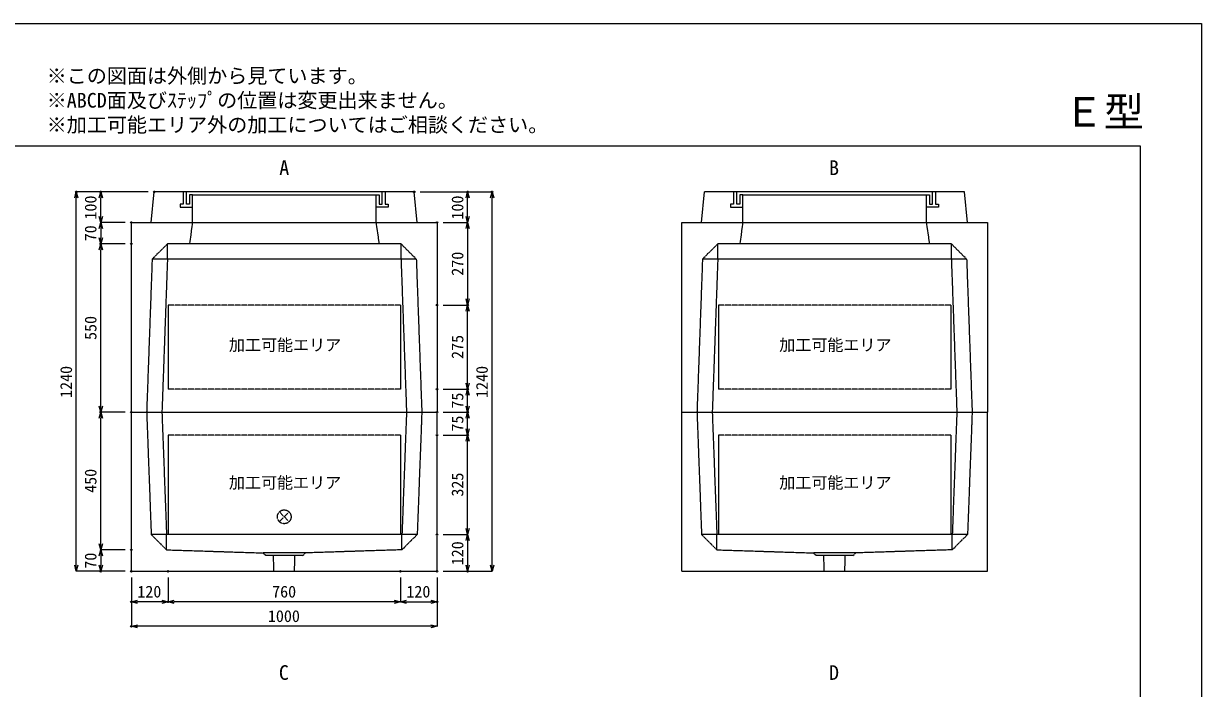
# Model space of a CAD drawing. Units: millimetres, scale not verified. Extents: x -2970 to 2970, y -2100 to 2100.
# Drawn here: x -883 to 2970, y -73 to 2100 of the extents above; entities that cross this region are included whole.
import ezdxf
from ezdxf.enums import TextEntityAlignment as Align

# ---------------------------------------------------------------- set-up
doc = ezdxf.new("R2010")
doc.units = ezdxf.units.MM
doc.header["$LTSCALE"] = 10
doc.header["$PDMODE"] = 32
doc.header["$PDSIZE"] = 5
doc.linetypes.add('LONG_DASHED1', pattern=[7, 6, -1])
doc.linetypes.add('LONG_DOUBLE_CHAIN', pattern=[21.8, 18, -1, 0.6, -0.6, 0.6, -1])
for name, color, linetype, lineweight in [('0-0_D-TTL', 7, 'Continuous', 9), ('0-1_Defpoints', 7, 'Continuous', 9), ('0-3_D-TTL-TXT', 7, 'Continuous', 9), ('0-4_D-STR-TXT', 7, 'Continuous', 9), ('0-5_D-STR-DIM', 3, 'Continuous', 9), ('0-6_0', 7, 'Continuous', 9), ('0-7_D-STR', 7, 'LONG_DASHED1', 9), ('0-9_D-STR-STR4', 134, 'LONG_DASHED1', 9), ('0-A_D-STR-STR5', 1, 'LONG_DOUBLE_CHAIN', 9)]:
    doc.layers.add(name, color=color, linetype=linetype, lineweight=lineweight)
doc.styles.add('ＭＳ ゴシック', font='')
doc.styles.get('ＭＳ ゴシック').set_extended_font_data('MS Gothic')

# ---------------------------------------------------------------- blocks, each defined once
blk = doc.blocks.new('A$C4DE05FD1')
at = {"layer": '0-0_D-TTL', "color": 134}
for p, q in [((2000, 38000), (57400, 38000)), ((57400, 38000), (57400, 2000))]:
    blk.add_line(p, q, dxfattribs=at)
at = {"layer": '0-1_Defpoints', "color": 134}
for p, q in [((0, 42000), (59400, 42000)), ((59400, 42000), (59400, 0))]:
    blk.add_line(p, q, dxfattribs=at)
at = {"layer": '0-3_D-TTL-TXT', "style": 'ＭＳ ゴシック'}
for s, p in [('※この図面は外側から見ています。', (21630.5, 39907.8)), ('※ABCD面及びｽﾃｯﾌﾟの位置は変更出来ません。', (21630.5, 39107.8)), ('※加工可能エリア外の加工についてはご相談ください。', (21630.5, 38307.8))]:
    blk.add_text(s, height=481.1, dxfattribs=at).set_placement(p, align=Align.BOTTOM_LEFT)
blk = doc.blocks.new('_Open30')
at = {"layer": '0-6_0'}
blk.add_line((0, 0), (-10, 0), dxfattribs=at)
blk.add_lwpolyline([(-10, 2.679), (0, 0), (-10, -2.679)], dxfattribs=at)
blk = doc.blocks.new('A$C31CA379A')
at = {"layer": '0-4_D-STR-TXT', "style": 'ＭＳ ゴシック'}
for s, p in [('A', (-162.9, -1095.3)), ('B', (17819.3, -1095.3)), ('C', (-175.7, -17595.3)), ('D', (17819.3, -17595.3))]:
    blk.add_text(s, height=481.1, dxfattribs=at).set_placement(p, align=Align.BOTTOM_LEFT)
blk = doc.blocks.new('A$C019679C0')
at = {"layer": '0-7_D-STR', "linetype": 'Continuous'}
for p, q in [((-4350, 0), (-4250, 1000)), ((4250, 1000), (-4250, 1000)), ((4350, 0), (4250, 1000)), ((-4350, 0), (4350, 0))]:
    blk.add_line(p, q, dxfattribs=at)
at = {"layer": '0-7_D-STR'}
for p, q in [((-3000, 0), (-3000, 900)), ((3000, 900), (3000, 0))]:
    blk.add_line(p, q, dxfattribs=at)
at = {"layer": '0-9_D-STR-STR4'}
for points in [[(-3300, 1000), (-3300, 600), (-3400, 600), (-3400, 500), (-3000, 500)], [(-3000, 900), (-3100, 900), (-3100, 600), (-3200, 600), (-3200, 1000)], [(-3000, 900), (3000, 900), (3100, 900)], [(3300, 1000), (3300, 600), (3400, 600), (3400, 500), (3000, 500)], [(3100, 900), (3100, 600), (3200, 600), (3200, 1000)]]:
    blk.add_lwpolyline(points, dxfattribs=at)
blk = doc.blocks.new('A$C6BF97EC2')
at = {"layer": '0-7_D-STR'}
for p, q in [((-3000, 6200), (-3100, 5500)), ((3000, 6200), (3100, 5500)), ((-4320, 5000), (-3820, 5500)), ((3820, 5500), (-3820, 5500)), ((-3820, 5001.1), (-3820, 5500)), ((4320, 5000), (3820, 5500)), ((3820, 5001.1), (3820, 5500)), ((-4320, 5001.1), (-4500, 0)), ((4320, 5000), (-4320, 5001.1)), ((-3820, 5001.1), (-4000, 0)), ((3820, 5001.1), (4000, 0)), ((4320, 5001.1), (4500, 0))]:
    blk.add_line(p, q, dxfattribs=at)
at = {"layer": '0-7_D-STR', "linetype": 'Continuous'}
for p in [(5000, 6200), (-5000, 0)]:
    blk.add_line(p, (5000, 0), dxfattribs=at)
blk.add_lwpolyline([(-5000, 0), (-5000, 6200), (5000, 6200)], dxfattribs=at)
at = {"layer": '0-A_D-STR-STR5'}
for p, q in [((-3800, 3500), (-3800, 750)), ((3800, 3500), (-3800, 3500))]:
    blk.add_line(p, q, dxfattribs=at)
blk.add_lwpolyline([(3800, 3500), (3800, 750), (-3800, 750)], dxfattribs=at)
blk = doc.blocks.new('A$C5E030ABE')
at = {"layer": '0-7_D-STR', "linetype": 'Continuous'}
for p, q in [((-5000, 0), (5000, 0)), ((-5000, -5200), (-5000, 0)), ((5000, -5200), (5000, 0)), ((-5000, -5200), (5000, -5200))]:
    blk.add_line(p, q, dxfattribs=at)
at = {"layer": '0-7_D-STR'}
for p, q in [((-4500, 0), (-4350, -4000)), ((-4000, 0), (-3850, -4000)), ((4000, 0), (3850, -4000)), ((4500, 0), (4350, -4000)), ((-3850, -4500), (-4350, -4000)), ((4350, -4000), (-4350, -4000)), ((-3850, -4500), (-3850, -4000)), ((3850, -4500), (4350, -4000)), ((3850, -4500), (3850, -4000)), ((-3850, -4500), (-700, -4600)), ((-600, -4690), (-700, -4600)), ((700, -4600), (-700, -4600)), ((600, -4690), (700, -4600)), ((3850, -4500), (700, -4600)), ((600, -4690), (-600, -4690)), ((-336.2, -5200), (-352.5, -4690)), ((336.2, -5200), (352.5, -4690))]:
    blk.add_line(p, q, dxfattribs=at)
at = {"layer": '0-A_D-STR-STR5'}
for p, q in [((3800, -750), (3800, -4000)), ((3800, -4000), (-3800, -4000))]:
    blk.add_line(p, q, dxfattribs=at)
blk.add_lwpolyline([(3800, -750), (-3800, -750), (-3800, -4000)], dxfattribs=at)
blk = doc.blocks.new('A$C1C640AAB')
at = {"layer": '0-A_D-STR-STR5'}
for p, q in [((-159.1, -159.1), (159.1, 159.1)), ((-159.1, 159.1), (159.1, -159.1))]:
    blk.add_line(p, q, dxfattribs=at)
blk.add_circle((0, 0), 225, dxfattribs=at)
blk = doc.blocks.new('A$C0ddf59ae')
at = {"layer": '0-7_D-STR'}
blk.add_blockref('A$C5E030ABE', (0, 0), dxfattribs=at)
at = {"layer": '0-A_D-STR-STR5'}
blk.add_blockref('A$C1C640AAB', (0, -3420), dxfattribs=at)

msp = doc.modelspace()

# ---------------------------------------------------------------- linework, layer by layer
at = {"layer": '0-1_Defpoints'}
for p in [(-710, 1550), (-630, 1550), (-455, 1550), (395, 1550), (570, 1550), (650, 1550), (-530, 1450), (470, 1450), (-630, 1380), (-530, 1380), (470, 1180), (570, 1180), (570, 1180), (470, 905), (470, 905), (570, 905), (-630, 830), (-530, 830), (-530, 830), (470, 830), (470, 830), (570, 830), (470, 755), (470, 755), (570, 755), (470, 430), (470, 430), (-530, 380), (-530, 380), (-630, 310), (-530, 310), (-530, 310), (-530, 310), (-410, 310), (350, 310), (470, 310), (470, 310), (470, 310), (570, 310), (-530, 210), (-410, 210), (470, 210), (-530, 130)]:
    msp.add_point(p, dxfattribs=at)
at = {"layer": '0-5_D-STR-DIM'}
for p, q in [((-475, 1550), (-710, 1550)), ((-475, 1550), (-630, 1550)), ((415, 1550), (570, 1550)), ((415, 1550), (650, 1550)), ((-710, 330), (-710, 1530)), ((-630, 1470), (-630, 1530)), ((570, 1470), (570, 1530)), ((650, 330), (650, 1530)), ((-550, 1450), (-630, 1450)), ((-550, 1450), (-630, 1450)), ((-630, 1430), (-630, 1400)), ((490, 1450), (570, 1450)), ((490, 1450), (570, 1450)), ((570, 1430), (570, 1200)), ((-550, 1380), (-630, 1380)), ((-550, 1380), (-630, 1380)), ((-630, 850), (-630, 1360)), ((490, 1180), (570, 1180)), ((490, 1180), (570, 1180)), ((570, 925), (570, 1160)), ((490, 905), (570, 905)), ((490, 905), (570, 905)), ((570, 850), (570, 885)), ((-550, 830), (-630, 830)), ((-550, 830), (-630, 830)), ((-630, 400), (-630, 810)), ((490, 830), (570, 830)), ((490, 830), (570, 830)), ((570, 775), (570, 810)), ((490, 755), (570, 755)), ((490, 755), (570, 755)), ((570, 450), (570, 735)), ((490, 430), (570, 430)), ((490, 430), (570, 430)), ((570, 410), (570, 330)), ((-550, 380), (-630, 380)), ((-550, 380), (-630, 380)), ((-630, 360), (-630, 330)), ((-550, 310), (-710, 310)), ((-550, 310), (-630, 310)), ((490, 310), (570, 310)), ((490, 310), (650, 310)), ((-530, 290), (-530, 130)), ((-530, 290), (-530, 210)), ((-410, 290), (-410, 210)), ((-410, 290), (-410, 210)), ((350, 290), (350, 210)), ((350, 290), (350, 210)), ((470, 290), (470, 210)), ((470, 290), (470, 130)), ((-430, 210), (-510, 210)), ((330, 210), (-390, 210)), ((370, 210), (450, 210)), ((450, 130), (-510, 130))]:
    msp.add_line(p, q, dxfattribs=at)

# ---------------------------------------------------------------- block references
at = {"layer": '0-0_D-TTL', "xscale": 0.1, "yscale": 0.1}
msp.add_blockref('A$C4DE05FD1', (-2970, -2100), dxfattribs=at)
at = {"layer": '0-4_D-STR-TXT', "xscale": 0.1, "yscale": 0.1}
msp.add_blockref('A$C31CA379A', (-30, 1700), dxfattribs=at)
at = {"layer": '0-5_D-STR-DIM', "xscale": 2, "yscale": 2}
for p, rotation in [((-710, 1550), 90), ((-630, 1550), 90), ((570, 1550), 90), ((650, 1550), 90), ((-630, 1450), 270), ((570, 1450), 270), ((-630, 1450), 90), ((570, 1450), 90), ((-630, 1380), 270), ((-630, 1380), 90), ((570, 1180), 270), ((570, 1180), 90), ((570, 905), 270), ((570, 905), 90), ((-630, 830), 270), ((570, 830), 270), ((-630, 830), 90), ((570, 830), 90), ((570, 755), 270), ((570, 755), 90), ((570, 430), 270), ((570, 430), 90), ((-630, 380), 270), ((-630, 380), 90), ((-710, 310), 270), ((-630, 310), 270), ((570, 310), 270), ((650, 310), 270), ((-530, 210), 180), ((-410, 210), 180), ((350, 210), 180), ((-530, 130), 180)]:
    msp.add_blockref('_Open30', p, dxfattribs=dict(at, rotation=rotation))
for p in [(-410, 210), (350, 210), (470, 210), (470, 130)]:
    msp.add_blockref('_Open30', p, dxfattribs=at)
at = {"layer": '0-7_D-STR', "xscale": 0.1, "yscale": 0.1}
for name, p in [('A$C019679C0', (-30, 1450)), ('A$C019679C0', (1770, 1450)), ('A$C6BF97EC2', (-30, 830)), ('A$C6BF97EC2', (1770, 830)), ('A$C0ddf59ae', (-30, 830)), ('A$C5E030ABE', (1770, 830))]:
    msp.add_blockref(name, p, dxfattribs=at)

# ---------------------------------------------------------------- texts
at = {"layer": '0-3_D-TTL-TXT', "style": 'ＭＳ ゴシック'}
msp.add_text('Ｅ型', height=96.21, dxfattribs=at).set_placement((2519.75, 1734.55), align=Align.BOTTOM_LEFT)
at = {"layer": '0-5_D-STR-DIM', "style": 'ＭＳ ゴシック'}
for s, p in [('100', (-632.6, 1459.48)), ('100', (567.4, 1459.48)), ('70', (-632.6, 1388.4)), ('270', (567.4, 1275.8)), ('550', (-632.6, 1065.9)), ('275', (567.4, 1003.82)), ('1240', (-712.6, 876.48)), ('1240', (647.4, 876.48)), ('75', (567.4, 841.42)), ('75', (567.4, 766.42)), ('450', (-632.6, 566.2)), ('325', (567.4, 553.92)), ('120', (567.4, 329.48)), ('70', (-632.6, 318.4))]:
    msp.add_text(s, height=38.49, rotation=90, dxfattribs=at).set_placement(p, align=Align.BOTTOM_LEFT)
for s, p in [('120', (-510.52, 212.6)), ('760', (-69.6, 212.6)), ('120', (369.48, 212.6)), ('1000', (-83.52, 132.6))]:
    msp.add_text(s, height=38.49, dxfattribs=at).set_placement(p, align=Align.BOTTOM_LEFT)
at = {"layer": '0-A_D-STR-STR5', "style": 'ＭＳ ゴシック'}
for p in [(-211.06, 1018.86), (1588.94, 1018.86), (-211.06, 568.86), (1588.94, 568.86)]:
    msp.add_text('加工可能エリア', height=38.49, dxfattribs=at).set_placement(p, align=Align.BOTTOM_LEFT)

doc.saveas('drawing.dxf')
